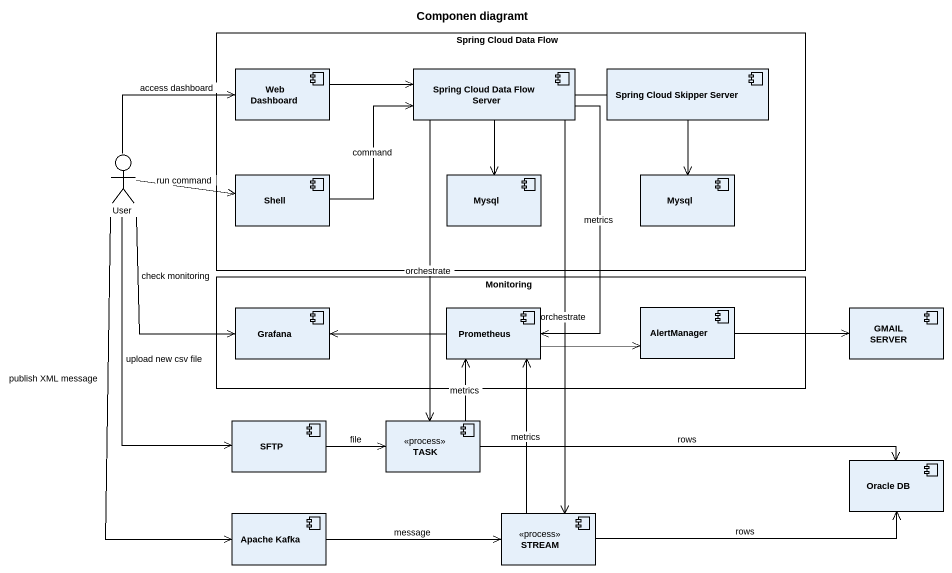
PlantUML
@startuml
title Componen diagramt
rectangle "Spring Cloud Data Flow" as Spring_Cloud_Data_Flow {
  component "Web Dashboard" as Web_Dashboard
  component "Spring Cloud Data Flow Server" as Spring_Cloud_Data_Flow_2
  component "Spring Cloud Skipper Server" as Spring_Cloud_Skipper_Server
  component Shell
  component Mysql
  component "Mysql" as Mysql_2
}
actor User
rectangle Monitoring {
  component Grafana
  component Prometheus
  component AlertManager
}
component "GMAIL SERVER" as GMAIL_SERVER
component SFTP
component TASK <<process>>
component "Oracle DB" as Oracle_DB
component "Apache Kafka" as Apache_Kafka
component STREAM <<process>>
Web_Dashboard -right-> Spring_Cloud_Data_Flow_2
Spring_Cloud_Data_Flow_2 -right- Spring_Cloud_Skipper_Server
Spring_Cloud_Data_Flow_2 --> Mysql
Spring_Cloud_Data_Flow_2 --> Prometheus : metrics
Spring_Cloud_Data_Flow_2 --> TASK : orchestrate
Spring_Cloud_Data_Flow_2 --> STREAM : orchestrate
Spring_Cloud_Skipper_Server --> Mysql_2
User -up-> Web_Dashboard : access dashboard
User -right-> Shell : run command
User --> Grafana : check monitoring
User --> SFTP : upload new csv file
User --> Apache_Kafka : publish XML message
Shell -right-> Spring_Cloud_Data_Flow_2 : command
Grafana <-right- Prometheus
Prometheus -right-> AlertManager
AlertManager -right-> GMAIL_SERVER
SFTP -right-> TASK : file
TASK -up-> Prometheus : metrics
TASK -right-> Oracle_DB : rows
Apache_Kafka -right-> STREAM : message
STREAM -up-> Prometheus : metrics
STREAM -right-> Oracle_DB : rows
@enduml
